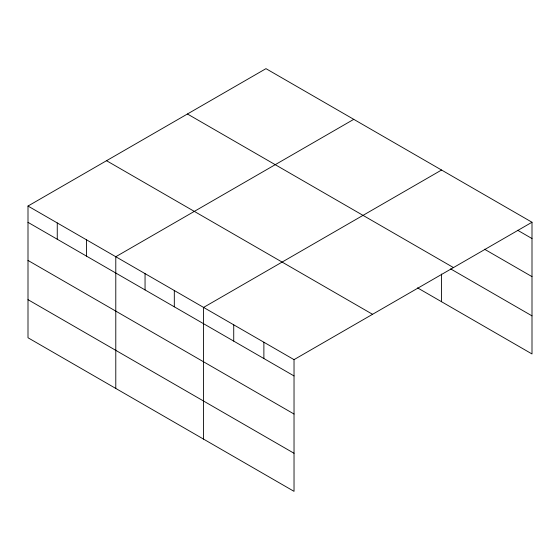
<?xml version="1.0" encoding="UTF-8"?>
<svg xmlns="http://www.w3.org/2000/svg" width="560" height="560" viewBox="0 0 560 560"><rect width="100%" height="100%" fill="white"/><g stroke="black" fill="none" stroke-linecap="round" stroke-linejoin="round"><path stroke-width="0.84" d="M417.543 287.868L532 353.955L532 222.243L265.972 68.656L28 206.045L28 337.757L294.028 491.344L294.028 359.639L28 206.045M353.759 119.343L115.787 256.732L115.787 388.437M441.553 170.023L203.581 307.419L203.581 439.124M294.028 359.639L532 222.243M517.678 230.279L532 238.546M484.512 249.214L532 276.633M187.439 113.995L453.467 267.582M450.597 268.87L532 315.868M106.533 160.706L372.561 314.3M28 222.348L294.028 375.935M28 260.435L294.028 414.022M28 299.67L294.028 453.264M441.553 274.036L441.553 301.735M263.879 342.23L263.879 358.533M233.73 324.821L233.73 341.124M174.314 290.521L174.314 306.824M145.054 273.623L145.054 289.926M86.527 239.834L86.527 256.137M57.26 222.943L57.26 239.239"/></g></svg>
